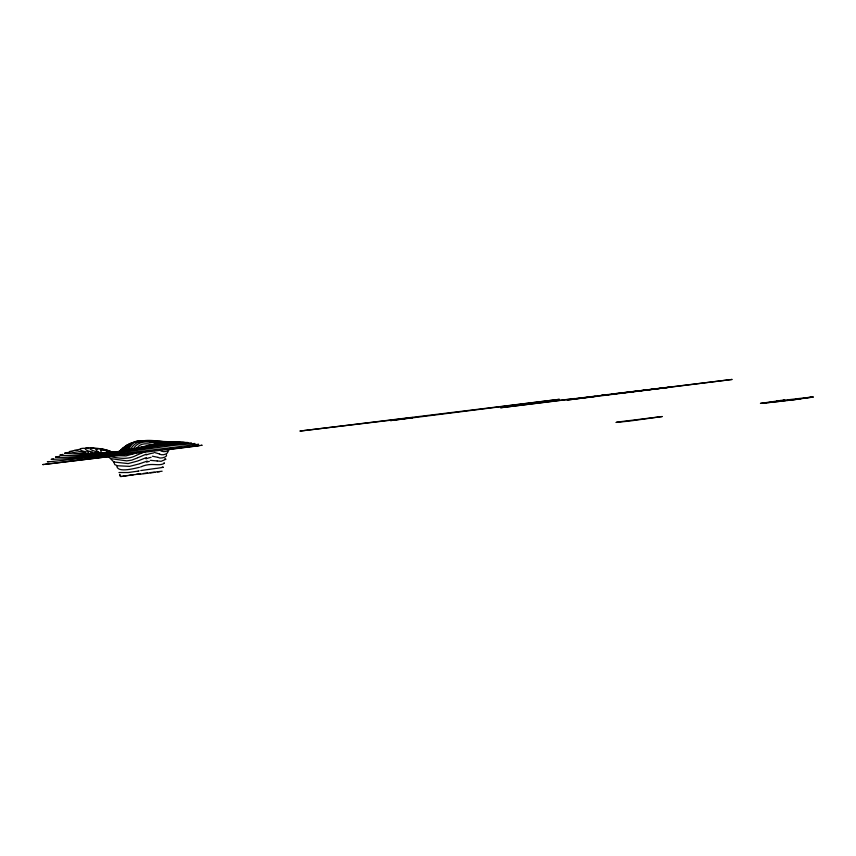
<?xml version="1.0" encoding="UTF-8"?>
<svg xmlns="http://www.w3.org/2000/svg" width="856" height="856" viewBox="0 0 856 856"><rect width="100%" height="100%" fill="white"/><g stroke="black" fill="none" stroke-linecap="round" stroke-linejoin="round"><path stroke-width="1.28" d="M139.293 463.866L129.609 466.381L117.443 465.739L114.758 464.615L113.794 461.983L110.488 458.613L126.752 460.86L131.674 460.154L137.42 457.917M122.932 451.54L121.638 451.529M123.97 449.143L124.473 446.65M123.97 449.229L123.874 450.598L128.421 449.753M105.727 453.252L107.321 452.278L110.766 453.241M125.308 448.544L126.934 444.917L131.278 443.451M125.254 448.758L124.709 450.673M123.649 451.519L123.863 450.641L120.407 451.262M126.624 448.244L129.128 443.804L133.911 442.242M126.528 448.49L125.629 450.684M120.578 449.807L121.531 451.412M124.527 451.155L125.436 451.262M122.494 448.137L123.211 451.155L169.36 443.59L181.75 442.285L187.86 442.509M127.822 448.512L131.129 443.194L135.815 441.471L147.264 440.861L180.006 442.124M126.881 450.459L151.972 444.628L161.324 443.504M116.844 466.424C118.235 472.854 133.654 468.585 139.421 467.333M128.186 450.673C130.487 444.992 134.991 439.513 141.925 440.872M69.475 451.529L73.167 450.716M130.454 449.839C138.094 433.757 160.757 443.397 174.752 442.124M133.29 449.004C140.951 435.768 158.135 445.751 170.162 442.424M165.743 459.34L161.185 461.288L157.194 460.988M137.003 448.159C140.908 441.803 148.944 444.114 155.022 444.703M64.692 453.134L67.378 452.492M164.341 463.342C158.167 466.841 151.673 461.865 140.598 466.991M60.048 454.985L62.884 454.397M55.544 457.061L56.999 456.74M142.695 447.271L144.183 446.821M137.88 457.703L146.248 454.151M136.703 455.189L145.424 451.519M136.307 455.371C127.137 460.389 116.266 457.906 106.647 455.82M138.94 460.549L146.408 457.553M138.265 460.838L128.154 463.578L113.837 461.994M163.036 467.355L156.734 468.371M135.162 453.199L137.142 452.375M134.841 453.338L125.96 455.948L114.148 455.542M125.832 445.655L127.94 445.088M139.86 463.652L147.264 461.074M121.499 449.197L122.879 448.844M137.42 448.983L138.191 448.747M140.245 448.137L141.721 447.709M143.22 447.281L145.092 446.757M128.753 453.263L127.095 453.669M119.466 451.251L120.332 451.048M134.05 449.111L132.284 449.582M134.542 448.972L156.926 444.029M146.483 446.393L149.458 445.634M198.453 444.467L197.329 444.681M128.774 450.491L128.036 450.673M167.316 448.983L165.112 448.972M813.2 397.034L794.101 399.688M149.8 445.548L153.791 444.639M108.209 453.156C122.601 455.531 93.475 444.585 102.463 453.252M126.87 450.31L120.824 451.454M140.78 470.554L156.177 468.371M153.138 444.403L157.333 443.579M139.089 470.907L138.255 471.089M128.807 449.678L163.785 443.226M138.105 471.11L128.175 472.533L118.963 472.533M126.367 450.256C145.499 447.923 164.844 440.744 184.265 442.349M125.95 450.331L119.936 451.369M157.707 443.515L162.94 443.023M156.98 444.007L160.243 443.451M159.505 443.205L169.52 442.145M120.043 451.315C100.644 454.664 79.736 456.708 60.102 455.146M119.861 451.347L109.771 452.567L90.351 452.942M42.853 464.573L202.144 445.238L201.374 445.398M121.145 476.439L121.852 476.428M121.145 451.487C104.197 452.824 85.718 455.542 69.475 451.658M120.696 451.551L117.315 452.075M156.188 471.913L162.126 471.207M121.98 476.31L127.448 475.508M162.233 442.787L170.633 441.899L178.337 442.124L158.874 441.503M390.625 420.574L412.934 417.546L299.9 431.071L559.396 399.324L390.614 420.596M159.815 471.603L157.547 471.934M150.421 460.346L157.087 460.956M763.734 402.941L762.418 403.155L781.528 401.164M117.112 451.808L82.422 454.472L64.746 453.305M809.894 397.484L811.178 397.27L803.613 397.997M57.406 456.676L59.567 456.409M777.077 401.143L776.199 401.271L784.824 400.137M778.618 400.929L779.484 400.801M781.025 400.587L804.458 397.88M783.411 400.244L784.278 400.116M779.142 400.94L780.019 400.822M781.549 400.597L782.427 400.48M128.839 475.305L133.707 474.652M155.557 472.223L154.776 472.33M801.088 398.81L792.923 399.827M121.103 452.032L117.893 452.385M199.084 445.719L169.103 449.507M153.845 472.459L140.662 474.16M53.457 458.976L51.157 459.362L67.421 458.72L95.968 455.991L173.757 445.377L195.04 443.483M574.558 398.5L500.557 407.745L732.126 379.443L567.121 400.041L595.348 396.349L574.087 398.875M136.5 474.299L139.656 473.914M49.188 461.555L47.348 461.791L50.001 461.694M608.135 394.498L601.447 395.376L602.185 395.333A221.319 0.792 -7 0 0 603.705 395.183L617.304 393.632M140.566 473.796L122.783 476.321M791.661 399.987L793.79 399.752M612.436 393.974L670.398 387.147L618.663 393.471M108.53 456.676L44.822 464.369M143.359 473.464L147.639 472.94M150.196 472.63L154.765 472.084M790.356 400.148L792.335 399.934M124.334 454.129L120.204 454.365M789.061 400.298L790.837 400.116M787.862 400.469L784.941 400.801M787.777 400.448L789.35 400.287M783.497 400.972L785.241 400.747M782.052 401.132L784 400.886M779.388 400.661L781.143 400.469L760.428 403.39L768.495 402.598M768.752 402.609L782.759 401.025M121.456 476.471L120.707 476.546M43.881 464.476L42.864 464.583M804.779 397.869L813.189 397.024M68.33 452.385L69.818 452.268M135.055 442.113L137.388 441.942M98.75 456.858L100.655 456.687M50.301 461.673L93.336 457.232L198.603 444.264M73.627 450.684L76.644 450.577M138.319 441.889L140.866 441.771M115.111 452.589L105.245 452.792M152.4 456.195L157.996 457.361M142.685 441.129L168.054 442.98M160.093 442.124L172.698 442.006M149.383 441.568L153.673 441.525M80.1 449.293L74.386 450.299L85.29 452.717M104.849 452.792L99.949 452.76M100.708 453.231L95.637 452.674M172.495 441.878L175.384 442.124M154.273 452.428L159.205 453.862M162.191 467.044L163.229 467.109M107.835 453.145L107.268 453.124M106.882 453.113L100.644 452.867M104.774 453.584L102.249 453.359M88.51 448.587C76.141 447.164 78.624 451.198 88.607 452.161M101.896 453.316C73.766 445.848 103.523 447.164 112.575 452.364M92.726 448.127C82.026 446.276 83.567 450.63 92.448 451.979M92.93 448.159L97.67 448.972M106.486 451.358L107.374 451.529M109.14 451.872L111.804 452.407M163.903 462.893L164.448 463.043M100.58 449.55L101.811 449.817M103.052 450.085L105.737 450.684M191.455 442.894C147.767 444.745 100.494 458.934 55.565 457.179M106.561 450.877L112.521 452.375M164.791 458.688L165.764 459.084M112.232 452.428C108.22 449.325 87.879 445.709 99.564 452.696M158.071 457.393C160.329 459.265 167.829 456.815 166.546 454.868M159.548 449.828C162.351 453.252 169.552 451.358 170.023 448.341M119.38 452.225L118.77 451.861M168.183 451.315C167.819 454.397 161.795 455.852 159.409 453.969M106.989 455.884L110.413 458.409M119.658 474.438L120.514 476.546L119.69 474.502M146.601 462.122A12.69 3.199 -22.8 0 1 149.351 461.363M113.88 462.037A13.632 4.109 41 0 1 113.891 461.855M145.948 458.837A12.883 3.231 -23.6 0 1 151.073 457.329M146.066 454.985A13.493 3.563 -23.4 0 1 153.459 453.027M96.289 455.51A23.989 7.832 -9.6 0 1 88.189 453.166M90.95 455.071A28.002 8.143 -10.2 0 1 84.134 453.541M86.06 454.846A32.614 8.218 -10.2 0 1 81.085 454.14M124.816 446.629A20.576 3.317 -4.6 0 1 126.474 445.655M124.216 447.153A5.671 0.653 -5.6 0 1 125.575 446.832M122.761 448.116A22.406 2.75 -5 0 1 124.248 447.292M120.76 449.785A23.583 2.076 -5.4 0 1 122.001 449.165M118.92 451.594A25.134 1.402 -5.9 0 1 119.99 451.208M616.213 422.425L627.362 421.28A83.546 1.134 -6.7 0 0 631.995 420.724L662.234 416.53L617.583 422.04A143.316 1.99 -6.7 0 0 616.63 422.265L616.213 422.425"/></g></svg>
